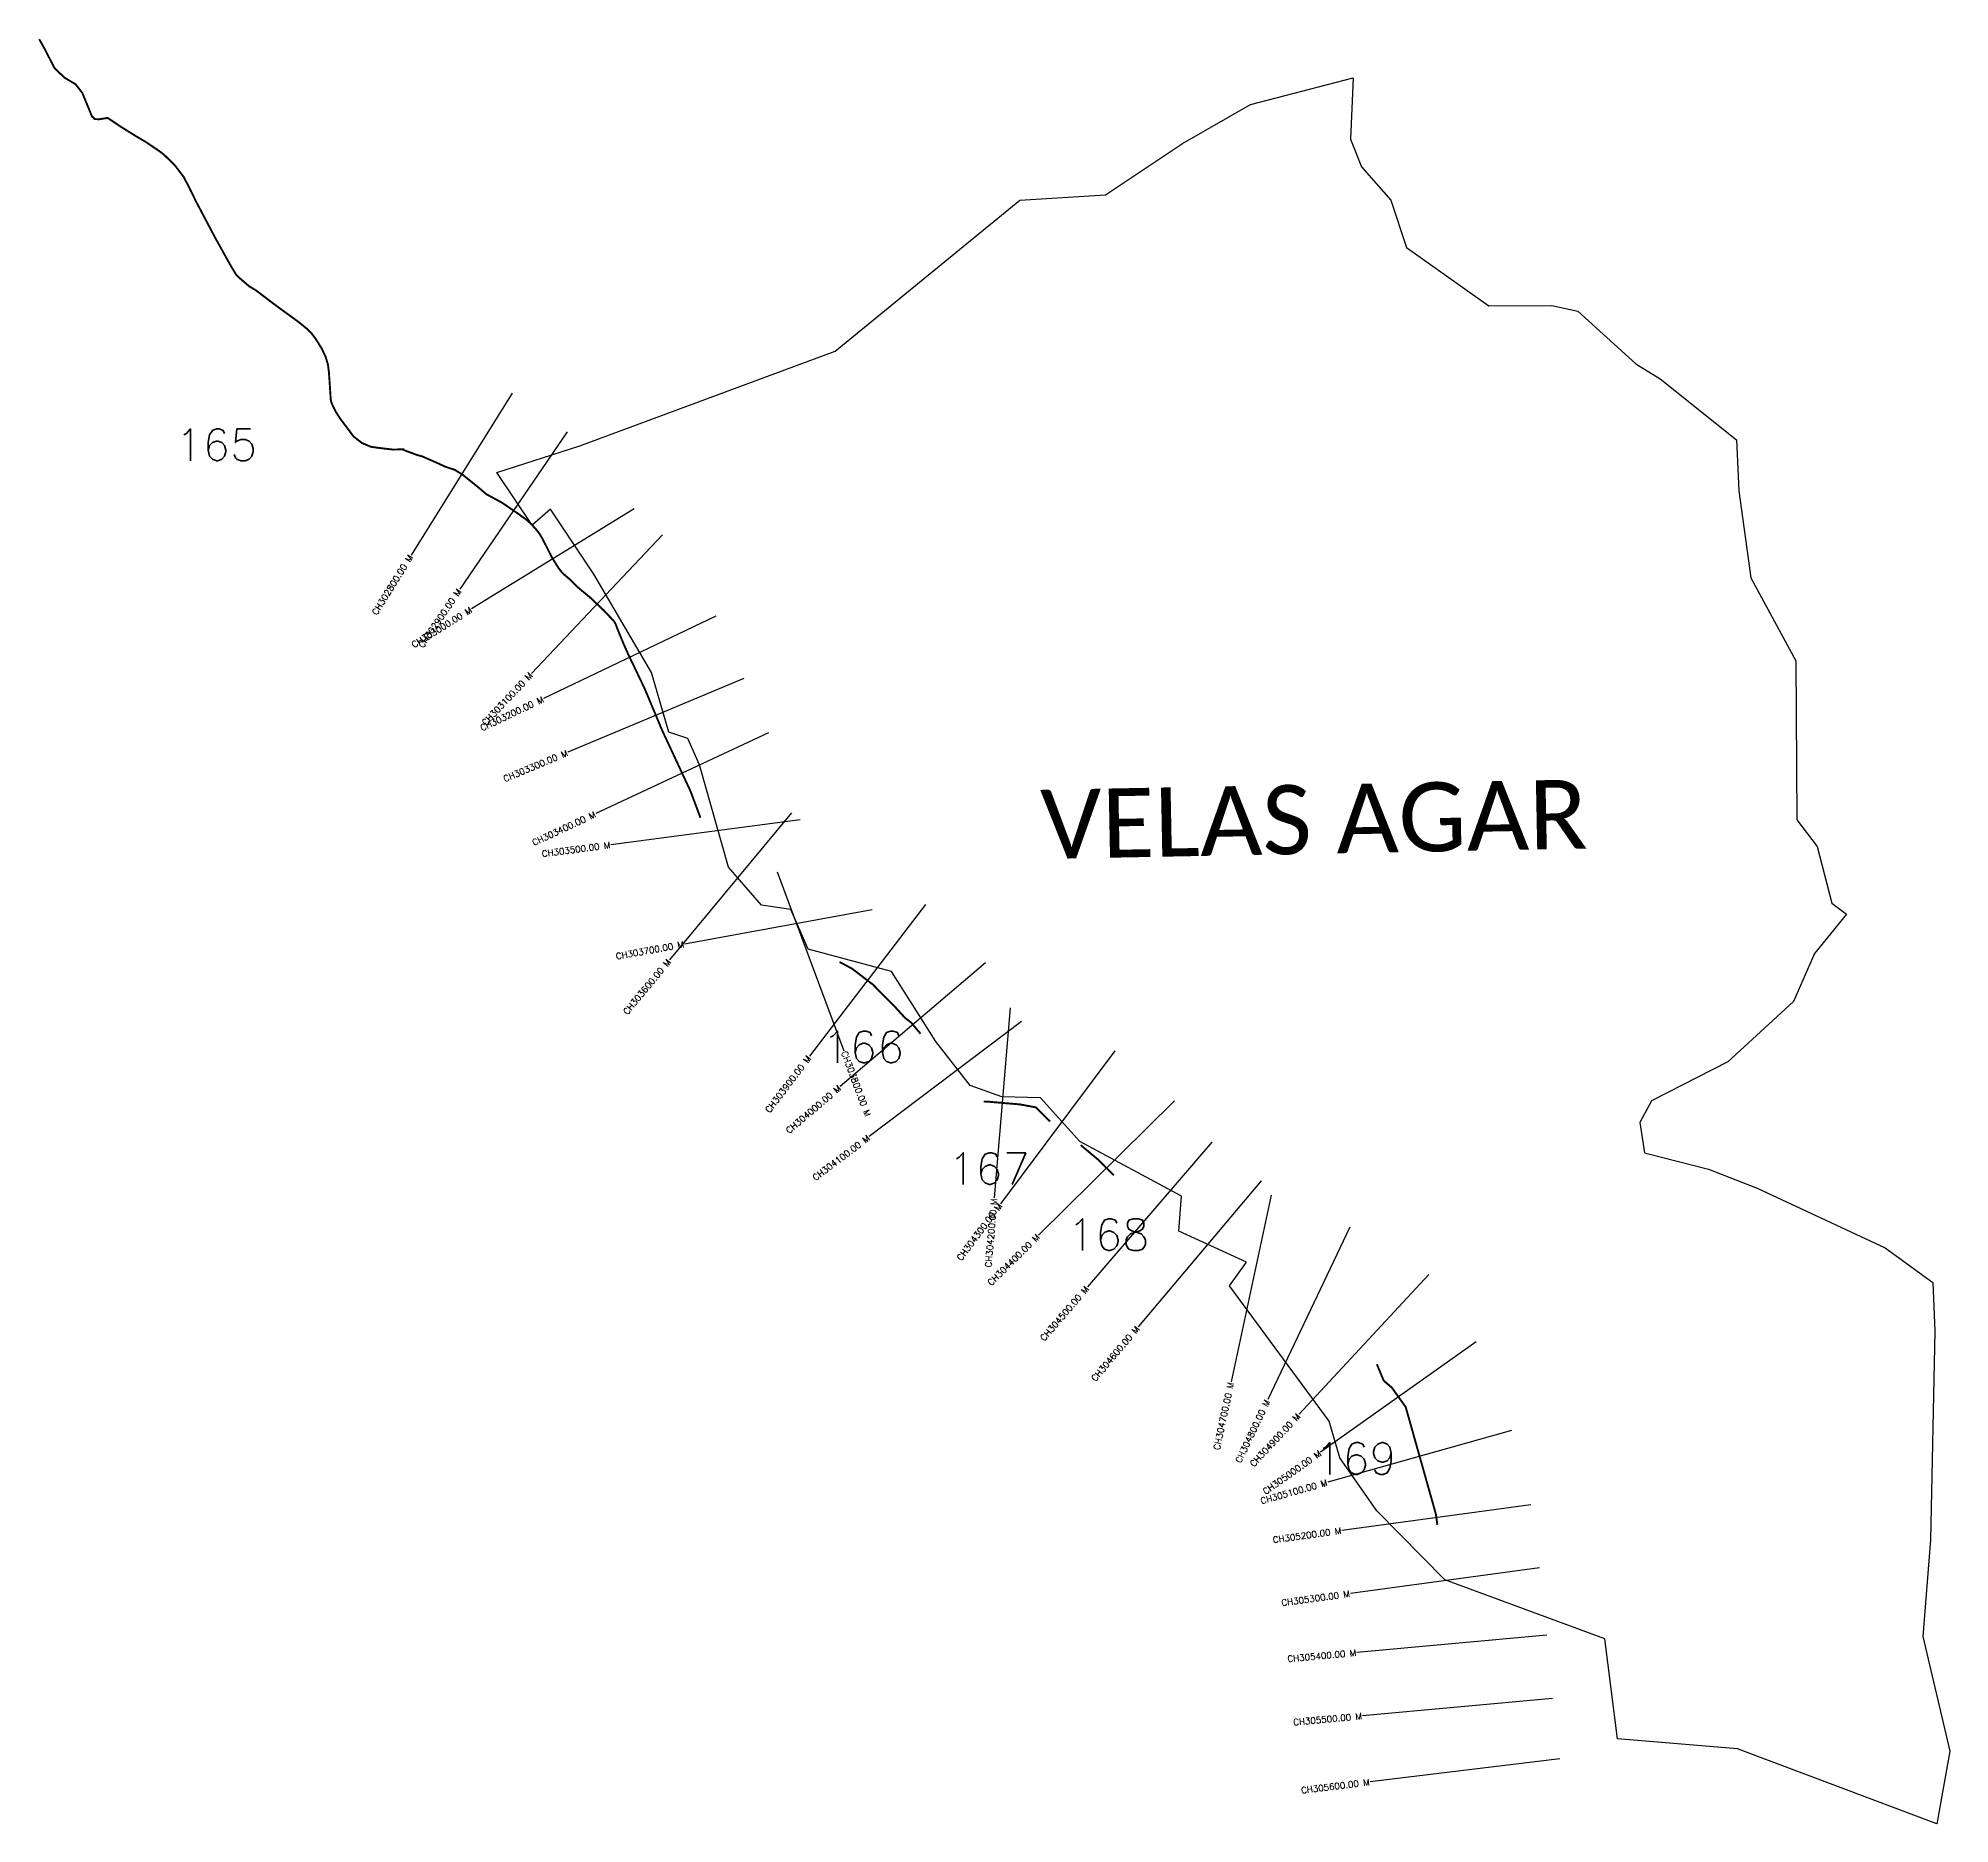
# Model space of a CAD drawing. Header units: metres. Extents: x 283999 to 287003, y 2012791 to 2015598.
import ezdxf
from ezdxf.enums import TextEntityAlignment as Align

# ---------------------------------------------------------------- set-up
doc = ezdxf.new("R2010")
doc.units = ezdxf.units.M
doc.header["$MEASUREMENT"] = 0
for name, color, linetype in [('ARTIFICIALLY PROTECTED', 4, 'Continuous'), ('CS', 134, 'Continuous'), ('CSMark', 6, 'Continuous'), ('village', 3, 'Continuous'), ('VILLAGE NAME', 250, 'Continuous')]:
    doc.layers.add(name, color=color, linetype=linetype)
doc.styles.get("Standard").update_dxf_attribs({"font": 'simplex.shx'})

msp = doc.modelspace()

# ---------------------------------------------------------------- linework, layer by layer
at = {"color": 6, "flags": 128}
msp.add_lwpolyline([(285541.6, 2015343.3), (285676, 2015351.6)], dxfattribs=at)
at = {"layer": 'ARTIFICIALLY PROTECTED', "const_width": 3, "flags": 128}
for points in [[(284000.1, 2015596.4), (284008.8, 2015580.9), (284024.2, 2015550.8), (284039.8, 2015536), (284057.3, 2015525.5), (284067.8, 2015512), (284076.1, 2015492), (284082.8, 2015475.4), (284087.4, 2015470.8), (284094.1, 2015470.4), (284107.6, 2015472.6), (284129.3, 2015458.2), (284151.2, 2015444.5), (284168.1, 2015434.5), (284188.5, 2015420.7), (284196, 2015415), (284205.4, 2015405.8), (284214.4, 2015396.7), (284227.3, 2015379.6), (284236.9, 2015361.2), (284246.5, 2015341.4), (284257.1, 2015321.4), (284275.4, 2015286.6), (284286.9, 2015265.9), (284298.7, 2015244.5), (284309, 2015227.1), (284310.8, 2015224.8), (284314.1, 2015221.7), (284330.4, 2015207.7), (284341.2, 2015201.2), (284364.7, 2015183.3), (284386.4, 2015167.3), (284404.8, 2015154), (284411.6, 2015148.7), (284421.1, 2015140.9), (284428.4, 2015133.6), (284433.3, 2015127.1), (284437.2, 2015121.2), (284443.8, 2015110.7), (284450.3, 2015097.1), (284453.9, 2015084.9), (284455.4, 2015073.4), (284456.9, 2015051.7), (284458.4, 2015028.9), (284459.7, 2015024.2), (284462.5, 2015018.2), (284464.2, 2015014.7), (284465.9, 2015011.2), (284468.6, 2015006.9), (284472.8, 2015000.3), (284485.7, 2014983.1), (284494.2, 2014971.7), (284507.4, 2014961.5), (284521.6, 2014955.5), (284535.5, 2014953.6), (284555.9, 2014951.2), (284572.6, 2014951.6), (284572.9, 2014950.6), (284593.9, 2014942.7), (284601.8, 2014940.6), (284623.1, 2014931.3), (284638.1, 2014924.4), (284653.2, 2014919.4), (284666, 2014911.4), (284673.7, 2014905.2), (284690.1, 2014891.9), (284703, 2014881), (284727.7, 2014867.6), (284752.1, 2014850.9), (284767.3, 2014839.9), (284774.7, 2014832.7), (284780.2, 2014826.8), (284786.1, 2014819.3), (284791.3, 2014810.7), (284805.6, 2014782.3), (284816.1, 2014765.3), (284822.4, 2014757.1), (284833.1, 2014748), (284847.6, 2014733.9), (284866.8, 2014717.9), (284887.5, 2014698.3), (284893.6, 2014691.7), (284902.8, 2014682.3), (284905.6, 2014678), (284909.9, 2014666.8), (284918.8, 2014645.3), (284925.5, 2014630.2), (284951.8, 2014575.2), (284979.1, 2014510), (285023.5, 2014414.8), (285039.4, 2014372.4)], [(285258, 2014145.7), (285277.9, 2014135), (285310.6, 2014110), (285334.1, 2014086.2), (285346.5, 2014073.6), (285355.2, 2014064), (285360.8, 2014057.9), (285371.1, 2014049.9), (285372.9, 2014047.5), (285384.5, 2014033.8), (285385, 2014032.8)], [(285484.6, 2013926.3), (285491.8, 2013926), (285497.2, 2013925.5)], [(285497.2, 2013925.5), (285541.7, 2013921.7), (285566.4, 2013917.1), (285588.9, 2013895)], [(285637, 2013857.8), (285665.6, 2013833.9), (285686.1, 2013813.2), (285689.2, 2013810.2)], [(286102.5, 2013513.2), (286113.3, 2013487.4), (286126.2, 2013476.3), (286147.9, 2013445.8), (286195.3, 2013277.5), (286197.6, 2013260.8)]]:
    msp.add_lwpolyline(points, dxfattribs=at)
at = {"layer": 'CS'}
for p, q in [((284743.4, 2015039.9), (284584.5, 2014785.4)), ((284830, 2014979.3), (284661, 2014731.5)), ((284935.1, 2014858), (284679.7, 2014700.6)), ((284980, 2014817.3), (284773.8, 2014599.4)), ((285063.6, 2014689.1), (284792.9, 2014559.8)), ((285107.6, 2014591.4), (284831, 2014475.3)), ((285146.6, 2014505.8), (284874.8, 2014378.9)), ((285196.2, 2014369), (284898.7, 2014329.9)), ((285182.4, 2014379.9), (284990.7, 2014149.2)), ((285160, 2014287.2), (285264.8, 2014006.1)), ((285309.4, 2014227.6), (285014.3, 2014173.9)), ((285392.9, 2014235.9), (285210.8, 2013997.5)), ((285487.5, 2014144.3), (285259, 2013949.8)), ((285526.4, 2014073.6), (285501, 2013774.6)), ((285543.8, 2014052.2), (285304.6, 2013871.1)), ((285690.7, 2014005.8), (285511, 2013765.5)), ((285784.4, 2013927.1), (285570.9, 2013716.3)), ((285843.3, 2013862.3), (285647.6, 2013634.9)), ((285920.7, 2013801.4), (285727.1, 2013572.2)), ((285936.2, 2013779.1), (285873.4, 2013485.8)), ((286060.2, 2013728.6), (285931.1, 2013457.8)), ((286184.4, 2013654.2), (285980.2, 2013434.5)), ((286258.8, 2013548.6), (286014.1, 2013375.1)), ((286314, 2013409.2), (286025.3, 2013327.8)), ((286344.7, 2013292.4), (286047.5, 2013251.8)), ((286358.2, 2013193.3), (286061, 2013152.7)), ((286369.7, 2013087.4), (286070.9, 2013059.9)), ((286378.8, 2012987.8), (286080.1, 2012960.3)), ((286389.9, 2012892.9), (286092.1, 2012856.5))]:
    msp.add_line(p, q, dxfattribs=at)
at = {"layer": 'village', "color": 6}
for points in [[(285676, 2015351.6, 0), (285796.8, 2015432.2, 0), (285904, 2015493.5, 0), (286065.1, 2015535.7, 0), (286061, 2015439.4, 0), (286078.3, 2015395.8, 0), (286124.7, 2015343.1, 0), (286149, 2015268.7, 0), (286278.6, 2015177.4, 0), (286377.3, 2015177.6, 0), (286418.5, 2015169, 0), (286509.6, 2015086, 0), (286548, 2015062.3, 0), (286667.8, 2014966.6, 0), (286671.5, 2014886.4, 0), (286690.4, 2014749.4, 0), (286760.8, 2014618.9, 0), (286762.7, 2014369.1, 0), (286794.6, 2014327.1, 0), (286817.6, 2014238, 0), (286840.7, 2014220.7, 0), (286790.2, 2014158.8, 0), (286757.2, 2014083.3, 0), (286654.2, 2013988.4, 0), (286533.9, 2013927.3, 0), (286515.7, 2013893.4, 0), (286523, 2013845.6, 0), (286623.9, 2013819.8, 0), (286700, 2013790.1, 0), (286901.5, 2013696, 0), (286976.1, 2013641.5, 0), (286979.5, 2013565.1, 0), (286972.9, 2013237.2, 0), (286960.6, 2013085.4, 0), (287002.9, 2012905.1, 0)], [(287002.9, 2012905.1, 0), (286982.7, 2012790.8, 0), (286669.4, 2012908.4, 0), (286480.8, 2012924.2, 0), (286460.9, 2013081.5, 0), (286209.4, 2013174.2, 0), (286102.5, 2013282.7, 0), (286044.1, 2013366.2, 0), (286027.5, 2013423.8, 0), (285870.9, 2013636.7, 0), (285897.7, 2013673.6, 0), (285791.3, 2013722.3, 0), (285795.4, 2013777.6, 0), (285635.8, 2013863.4, 0), (285573.7, 2013932, 0), (285513.3, 2013933.8, 0), (285463.5, 2013951.2, 0), (285409.6, 2014020.8, 0), (285339.5, 2014130.7, 0), (285208.6, 2014165.9, 0), (285181.5, 2014228.3, 0), (285135.6, 2014234.9, 0), (285083.6, 2014294.5, 0), (285037.9, 2014455.5, 0), (285019.3, 2014496.9, 0), (284989.8, 2014507, 0), (284962.4, 2014600.6, 0), (284872, 2014755.1, 0), (284803.7, 2014857.5, 0), (284774.9, 2014832.2, 0), (284719.2, 2014915.1, 0), (284849.9, 2014957.2, 0), (285251.2, 2015105.8, 0), (285541.6, 2015343.3, 0)]]:
    msp.add_polyline3d(points, dxfattribs=at)

# ---------------------------------------------------------------- texts
at = {"char_height": 50, "attachment_point": 1}
for s, insert in [('165', (284214.4, 2014983.7)), ('166', (285231.1, 2014036.9)), ('167', (285428.8, 2013845.8)), ('168', (285616.5, 2013742)), ('169', (286005.2, 2013390.1))]:
    msp.add_mtext_dynamic_manual_height_columns(s, width=84.374, gutter_width=1, heights=[74.2], dxfattribs=dict(at, insert=insert))
at = {"layer": 'CSMark'}
for s, rotation, p in [('CH302800.00 M', 58.0249, (284584, 2014784.6)), ('CH302900.00 M', 55.7066, (284660.4, 2014730.7)), ('CH303000.00 M', 31.6402, (284678.9, 2014700.1)), ('CH303100.00 M', 46.5985, (284773.1, 2014598.6)), ('CH303200.00 M', 25.5228, (284792, 2014559.4)), ('CH303300.00 M', 22.7604, (284830.1, 2014474.9)), ('CH303400.00 M', 25.0317, (284873.9, 2014378.4)), ('CH303500.00 M', 7.5035, (284897.7, 2014329.7)), ('CH303700.00 M', 10.314, (285013.3, 2014173.7)), ('CH303600.00 M', 50.2845, (284990.1, 2014148.4)), ('CH303900.00 M', 52.6329, (285210.2, 2013996.7)), ('CH304000.00 M', 40.3999, (285258.3, 2013949.2)), ('CH304100.00 M', 37.114, (285303.8, 2013870.5)), ('CH304300.00 M', 53.2092, (285510.4, 2013764.7)), ('CH304200.00 M', 85.1409, (285500.9, 2013773.6)), ('CH304400.00 M', 44.6409, (285570.2, 2013715.6)), ('CH304500.00 M', 49.2924, (285646.9, 2013634.2)), ('CH304600.00 M', 49.8216, (285726.5, 2013571.4)), ('CH304700.00 M', 77.9103, (285873.2, 2013484.8)), ('CH304800.00 M', 64.5086, (285930.7, 2013456.9)), ('CH304900.00 M', 47.0811, (285979.5, 2013433.8)), ('CH305000.00 M', 35.3365, (286013.3, 2013374.5)), ('CH305100.00 M', 15.7561, (286024.3, 2013327.5)), ('CH305200.00 M', 7.7684, (286046.5, 2013251.7)), ('CH305300.00 M', 7.7684, (286060, 2013152.6)), ('CH305400.00 M', 5.2563, (286070, 2013059.8)), ('CH305500.00 M', 5.2563, (286079.1, 2012960.2)), ('CH305600.00 M', 6.9767, (286091.1, 2012856.4))]:
    msp.add_text(s, height=10, rotation=rotation, dxfattribs=at).set_placement(p, align=Align.MIDDLE_RIGHT)
msp.add_text('CH303800.00 M', height=10, rotation=290.4487, dxfattribs=at).set_placement((285265.1, 2014005.1), align=Align.MIDDLE_LEFT)
at = {"layer": 'VILLAGE NAME', "insert": (285572.9, 2014416.2), "char_height": 108.748, "attachment_point": 1, "rotation": 1.1028}
msp.add_mtext_dynamic_manual_height_columns('{\\fCalibri|b0|i0|c0|p34;VELAS AGAR}', width=1124.425, gutter_width=543.7, heights=[0], dxfattribs=at)

doc.saveas('drawing.dxf')
